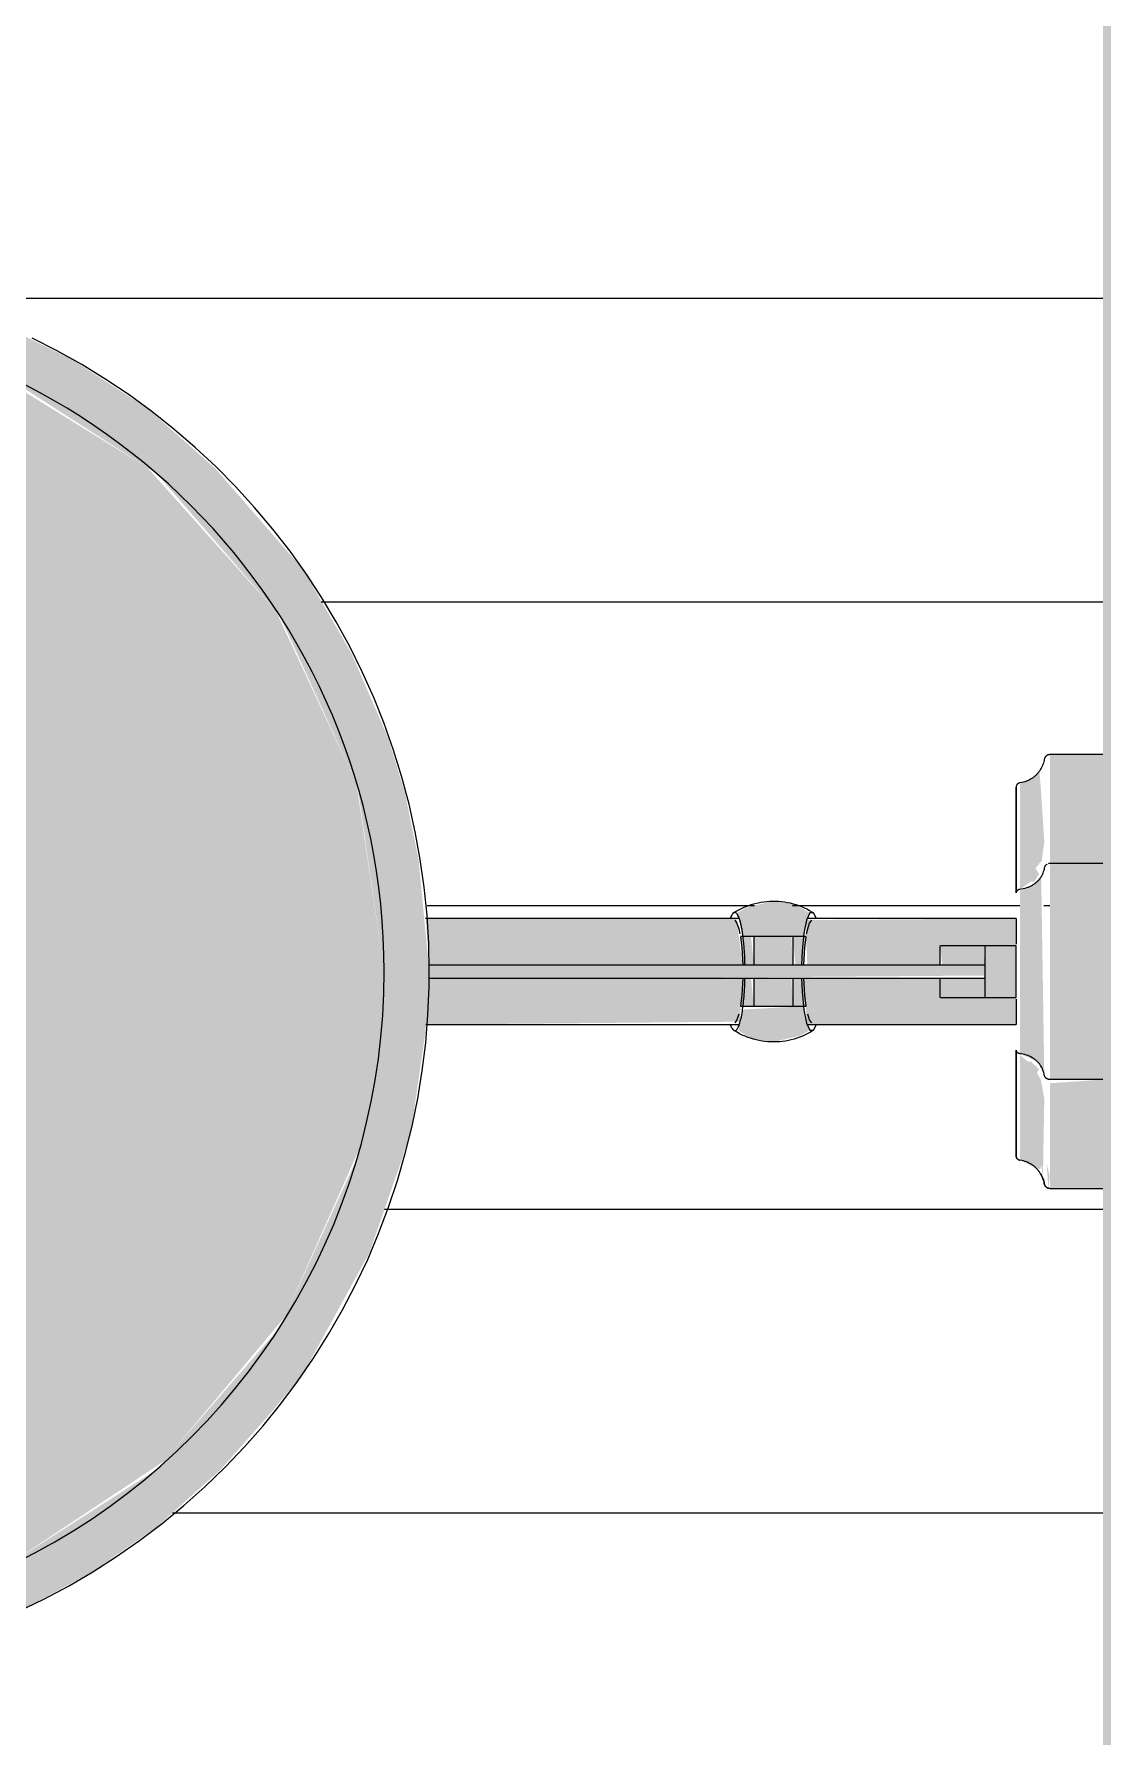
# Model space of a CAD drawing. Header units: millimetres. Extents: x -11845 to 8255, y -23120 to -3200.
# Drawn here: x -7491 to -7244.6, y -8591.6 to -8199 of the extents above; entities that cross this region are included whole.
import ezdxf

# ---------------------------------------------------------------- set-up
doc = ezdxf.new("R2010")
doc.units = ezdxf.units.MM
for name, color, linetype, lineweight in [('A-ROOF-PATT', 132, 'Continuous', 9), ('A-WALL-PATT', 111, 'Continuous', 25), ('E-LITE-EQPM', 33, 'Continuous', 9)]:
    doc.layers.add(name, color=color, linetype=linetype, lineweight=lineweight)

# ---------------------------------------------------------------- blocks, each defined once
blk = doc.blocks.new('Arandela Delta - Ligado-V11-PLANTA DE FORRO TÉRREO')
at = {"layer": 'E-LITE-EQPM'}
for points in [[(-24.9, 0), (-50, 0), (-50, -12.24), (-24.9, -12.24)], [(24.9, 0), (-24.9, 0), (-24.9, -12.24), (24.9, -12.24)], [(50, 0), (24.9, 0), (25.76, -12.24), (50, -12.24)], [(-18.94, -19.13), (-20.68, -16.67), (-20.68, -15.81), (-22.51, -14.71), (-23.85, -15.58), (-25.51, -14.09), (-29.99, -13.52), (-42.96, -14.37), (-46.26, -14.64), (-44.61, -16.25), (-43.49, -19.13), (-19.27, -19.13)], [(23.84, -13.52), (-21.95, -14.23), (-19.87, -16.3), (-18.59, -19.13), (18.94, -19.13), (20.68, -15.22), (22.7, -13.84)], [(47.75, -13.83), (29.34, -13.52), (25.04, -14.29), (23.29, -15.22), (22.51, -14.71), (20.68, -16.67), (20.89, -17.11), (19.27, -19.13), (43.49, -19.13), (45.29, -15.47), (45.54, -14.42), (44.61, -14.19)], [(49.95, -12.59), (47.19, -12.24), (44.29, -12.98)], [(6, -20), (-5.95, -20), (-5.95, -27.19), (6, -27.19)], [(6, -27.43), (6, -27.19), (-5.95, -27.43), (-5.95, -37.47), (-1.5, -37.05), (-1.5, -27.43), (1.5, -27.43), (1.5, -37.47), (6, -37.47), (6, -31.04)], [(1.5, -103.51), (0.92, -27.43), (-1.5, -27.43), (-1.5, -115.19), (1.5, -115.19), (1.5, -103.9)], [(-8.05, -69.01), (-13.01, -67.76), (-13.5, -67.52), (-15.47, -70.95), (-16.24, -75.99), (-14.75, -82.17), (-13.41, -84.44), (-8.76, -83.04), (-8.05, -82.97), (-8.05, -71.51)], [(16.24, -76), (14.79, -69.78), (13.5, -67.52), (8.81, -68.93), (8, -69.02), (8.76, -83.04), (13.65, -84.03), (15.42, -81.04)], [(1.5, -155.27), (1.5, -115.19), (-1.5, -115.19), (-1.5, -155.38), (1.5, -155.37)], [(0, -155.27), (-25.7, -157.72), (-41.35, -160.92), (-53.88, -164.76), (-73.24, -173.16), (-92.63, -184.32), (-115.88, -204.52), (-129.83, -220.23), (-141.16, -237.7), (-150.3, -256.45), (-156.83, -276.24), (-160.89, -296.7), (-162.17, -317.5), (-159.78, -344.31), (-156.58, -358.85), (-150.01, -378.12), (-146.72, -386.71), (-138.37, -402.09), (-125.67, -419.74), (-114.75, -431.69), (-101.79, -443.17), (-92.63, -450.68), (-64.85, -465.92), (-42.78, -473.6), (-36.46, -475.58), (-18.22, -478.61), (0, -479.73), (0, -477.28), (-41.35, -471.83), (-79.89, -455.87), (-112.98, -430.48), (-138.37, -397.39), (-154.33, -358.85), (-159.7, -316.91), (-154.07, -275.52), (-136.39, -235.03), (-112.98, -204.52), (-79.89, -179.13), (-41.35, -163.17), (0, -157.72)], [(162.17, -317.5), (159.78, -290.69), (156.58, -276.15), (150.01, -256.88), (146.72, -248.29), (138.37, -232.91), (128.02, -218.07), (114.75, -203.31), (101.79, -191.83), (92.63, -184.32), (64.85, -169.08), (42.78, -161.4), (36.46, -159.42), (13.65, -156.11), (0, -155.27), (0, -157.72), (41.35, -163.17), (79.89, -179.13), (114.86, -206.97), (138.37, -237.61), (154.33, -276.15), (159.78, -317.5), (154.33, -358.85), (138.37, -397.39), (112.98, -430.48), (79.89, -455.87), (41.35, -471.83), (0, -477.28), (0, -479.73), (25.7, -477.28), (41.35, -474.04), (64.85, -465.92), (74.43, -461.28), (96.43, -447.56), (116.02, -430.48), (122.6, -423.41), (129.83, -414.77), (141.18, -397.31), (150.3, -378.55), (156.83, -358.76), (160.89, -338.3), (161.52, -325.6)], [(0, -165.67), (0, -157.72), (-41.35, -163.17), (-79.89, -179.13), (-112.98, -204.52), (-138.37, -237.61), (-154.33, -276.15), (-159.78, -317.5), (-154.33, -358.85), (-138.37, -397.39), (-112.98, -430.48), (-79.89, -455.87), (-41.35, -471.83), (0, -477.28), (0, -469.33), (-42.78, -463.18), (-82.09, -445.23), (-114.75, -416.93), (-138.11, -380.57), (-150.29, -339.11), (-150.29, -295.89), (-138.11, -254.43), (-114.75, -218.07), (-82.09, -189.77), (-42.78, -171.82)], [(159.78, -317.5), (154.33, -276.15), (138.37, -237.61), (112.98, -204.52), (79.89, -179.13), (41.35, -163.17), (0, -157.72), (0, -165.67), (42.78, -171.82), (82.09, -189.77), (114.86, -218.24), (138.11, -254.43), (150.29, -295.89), (150.29, -339.11), (138.11, -380.57), (114.75, -416.93), (82.09, -445.23), (42.78, -463.18), (0, -469.33), (0, -477.28), (41.35, -471.83), (79.89, -455.87), (114.86, -428.03), (138.37, -397.39), (154.33, -358.85)], [(0, -210.4), (0, -165.67), (-43.28, -172.05), (-83.06, -190.62), (-116.11, -220.19), (-138.88, -257.03), (-150.29, -295.93), (-150.21, -339.36), (-137.61, -381.36), (-112.7, -418.71), (-79.89, -446.23), (-40.68, -463.48), (0, -469.33), (0, -374.36), (-25.75, -367.87), (-45.02, -351.7), (-55.43, -327.4), (-55.15, -304.3), (-42.89, -280.86), (-22.5, -265.78), (0, -260.64)], [(150.29, -295.89), (137.61, -253.64), (112.91, -216.48), (79.89, -188.77), (41.35, -171.61), (0, -165.67), (0, -260.64), (25.75, -267.13), (45.02, -283.3), (55.43, -307.6), (55.15, -330.7), (42.89, -354.14), (22.5, -369.22), (0, -374.36), (0, -469.33), (43.28, -462.95), (83.06, -444.38), (116.11, -414.81), (138.83, -378.12), (150.29, -339.07), (150.29, -295.93)]]:
    blk.add_hatch(color=133, dxfattribs=at).paths.add_polyline_path(points)
h = blk.add_hatch(color=133, dxfattribs=at)
h.paths.add_polyline_path([(-1.5, -62.82), (-1.5, -37.47), (-5.95, -37.47), (-5.95, -20), (-12.23, -20), (-11.87, -68.3), (-8.05, -68.42), (-1.5, -68.13), (-1.5, -62.9)])
h.paths.add_polyline_path([(-1.5, -107.4), (-1.6, -83.08), (-12.23, -84.44), (-12.23, -156.11), (-1.5, -155.27), (-1.5, -112.31)])
h = blk.add_hatch(color=133, dxfattribs=at)
h.paths.add_polyline_path([(12.23, -68.13), (12.23, -20), (6, -20), (6, -37.47), (1.5, -37.47), (1.5, -68.9), (11.87, -68.3)])
h.paths.add_polyline_path([(12.23, -156.03), (11.56, -83.62), (7.04, -83.48), (1.5, -83.07), (1.5, -155.37), (10.8, -155.94)])
h = blk.add_hatch(color=133, dxfattribs=at)
h.paths.add_polyline_path([(8, -71.51), (8, -68.42), (1.5, -69.12), (1.5, -71.51)])
h.paths.add_polyline_path([(-1.5, -68.9), (-8.05, -68.42), (-8.05, -71.51), (-1.5, -70.84), (-1.5, -69.12)])
h = blk.add_hatch(color=133, dxfattribs=at)
h.paths.add_polyline_path([(8, -71.51), (1.5, -71.81), (1.5, -80.46), (8, -80.46), (8, -71.81)])
h.paths.add_polyline_path([(-1.5, -71.51), (-8.05, -71.81), (-8.05, -80.46), (-1.5, -80.46), (-1.5, -71.81)])
h = blk.add_hatch(color=133, dxfattribs=at)
h.paths.add_polyline_path([(8, -81.11), (8, -80.46), (1.5, -81.11), (1.5, -83.07), (8, -83.55), (8, -82.38)])
h.paths.add_polyline_path([(-1.5, -80.87), (-1.5, -80.46), (-8.05, -81.11), (-8.05, -83.55), (-1.5, -82.85), (-1.5, -81.11)])
for p, q in [((-50, 0), (-50, -12.24)), ((-24.9, 0), (-24.9, -12.24)), ((24.9, 0), (24.9, -12.24)), ((50, -12.24), (50, 0)), ((-12.23, -20), (-12.23, -68.13)), ((-12.23, -20), (-6.3, -20)), ((6, -20), (-5.95, -20)), ((-5.95, -20), (-5.95, -27.19)), ((6, -27.19), (6, -20)), ((6.34, -20), (12.23, -20)), ((12.23, -68.13), (12.23, -20)), ((-5.95, -27.19), (-5.95, -37.47)), ((-5.95, -27.19), (6, -27.19)), ((-1.5, -27.22), (-1.5, -115.19)), ((1.5, -115.19), (1.5, -27.22)), ((6, -37.47), (6, -27.19)), ((-5.95, -37.61), (-1.5, -37.61)), ((1.5, -37.61), (6, -37.61)), ((-8.05, -68.42), (-8.05, -71.51)), ((8, -71.51), (8, -68.42)), ((-8.05, -71.51), (-8.05, -80.46)), ((-8.05, -71.51), (-1.5, -71.51)), ((1.5, -71.51), (8, -71.51)), ((8, -80.46), (8, -71.51)), ((-8.05, -80.46), (-8.05, -83.55)), ((-8.05, -80.46), (-1.5, -80.46)), ((1.5, -80.46), (8, -80.46)), ((8, -83.55), (8, -80.46)), ((-12.23, -83.88), (-12.23, -156.11)), ((12.23, -156.03), (12.23, -83.88)), ((-1.5, -115.19), (-1.5, -155.38)), ((1.5, -155.37), (1.5, -115.19))]:
    blk.add_line(p, q, dxfattribs=at)
at = {"layer": 'E-LITE-EQPM', "flags": 128}
for points in [[(-42.5, -20), (-41.24, -20), (-39.99, -20), (-38.75, -20), (-37.54, -20), (-36.35, -20), (-35.17, -20), (-34.02, -20), (-32.9, -20), (-31.8, -20), (-30.74, -20), (-29.7, -20), (-28.7, -20), (-27.73, -20), (-26.79, -20), (-25.9, -20), (-25.04, -20), (-24.22, -20), (-23.44, -20), (-22.71, -20), (-22.02, -20), (-21.37, -20), (-20.77, -20), (-20.22, -20), (-19.71, -20), (-19.25, -20), (-18.85, -20), (-18.49, -20), (-18.18, -20), (-18.11, -20)], [(-18.11, -20), (-18.41, -20), (-18.75, -20), (-19.15, -20), (-19.6, -20), (-20.09, -20), (-20.63, -20), (-21.22, -20), (-21.86, -20), (-22.54, -20), (-23.26, -20), (-24.03, -20), (-24.84, -20), (-25.68, -20), (-26.57, -20), (-27.5, -20), (-28.46, -20), (-29.45, -20), (-30.48, -20), (-31.54, -20), (-32.63, -20), (-33.75, -20), (-34.89, -20), (-36.06, -20), (-37.25, -20), (-38.46, -20), (-39.69, -20), (-40.93, -20), (-42.19, -20), (-42.5, -20)], [(18.11, -20), (18.41, -20), (18.75, -20), (19.15, -20), (19.6, -20), (20.09, -20), (20.63, -20), (21.22, -20), (21.86, -20), (22.54, -20), (23.26, -20), (24.03, -20), (24.84, -20), (25.68, -20), (26.57, -20), (27.5, -20), (28.46, -20), (29.45, -20), (30.48, -20), (31.54, -20), (32.63, -20), (33.75, -20), (34.89, -20), (36.06, -20), (37.25, -20), (38.46, -20), (39.69, -20), (40.93, -20), (42.19, -20), (42.5, -20)], [(42.5, -20), (41.24, -20), (39.99, -20), (38.75, -20), (37.54, -20), (36.35, -20), (35.17, -20), (34.02, -20), (32.9, -20), (31.8, -20), (30.74, -20), (29.7, -20), (28.7, -20), (27.73, -20), (26.79, -20), (25.9, -20), (25.04, -20), (24.22, -20), (23.44, -20), (22.71, -20), (22.02, -20), (21.37, -20), (20.77, -20), (20.22, -20), (19.71, -20), (19.25, -20), (18.85, -20), (18.49, -20), (18.18, -20), (18.11, -20)], [(-12.36, -66.08), (-13.5, -66.7), (-13.5, -67.52), (-11.87, -68.3), (-8.81, -68.93), (-4.69, -69.35), (-1.53, -69.48)], [(1.53, -69.48), (4.69, -69.35), (8.81, -68.93), (11.87, -68.3), (13.5, -67.52), (13.5, -66.7), (12.36, -66.08)], [(-13.53, -85.12), (-13.89, -84.54), (-14.22, -83.95), (-14.53, -83.34), (-14.82, -82.73), (-15.08, -82.1), (-15.31, -81.46), (-15.52, -80.81), (-15.7, -80.16), (-15.86, -79.5), (-15.99, -78.83), (-16.09, -78.16), (-16.17, -77.48), (-16.22, -76.8), (-16.24, -76.12), (-16.24, -75.44), (-16.2, -74.76), (-16.14, -74.09), (-16.06, -73.41), (-15.94, -72.74), (-15.8, -72.08), (-15.64, -71.42), (-15.44, -70.76), (-15.22, -70.12), (-14.98, -69.49), (-14.71, -68.86), (-14.42, -68.25), (-14.1, -67.65), (-13.76, -67.06), (-13.62, -66.85)], [(-8.71, -68.29), (-9.82, -68.05), (-11.16, -67.6), (-11.85, -67.1)], [(-1.51, -68.94), (-2.86, -68.89), (-5.55, -68.71), (-7.91, -68.43)], [(7.91, -68.43), (5.55, -68.71), (2.86, -68.89), (1.51, -68.94)], [(11.85, -67.1), (11.16, -67.6), (9.82, -68.05)], [(13.62, -66.85), (13.98, -67.43), (14.3, -68.03), (14.61, -68.64), (14.88, -69.26), (15.14, -69.89), (15.37, -70.53), (15.57, -71.18), (15.75, -71.83), (15.9, -72.5), (16.02, -73.16), (16.11, -73.84), (16.18, -74.51), (16.23, -75.19), (16.24, -75.87), (16.23, -76.55), (16.19, -77.23), (16.12, -77.91), (16.03, -78.58), (15.91, -79.25), (15.76, -79.91), (15.59, -80.57), (15.39, -81.22), (15.17, -81.86), (14.92, -82.5), (14.64, -83.12), (14.34, -83.73), (14.01, -84.33), (13.67, -84.91), (13.53, -85.12)], [(-11.85, -84.86), (-11.16, -84.37), (-9.82, -83.92), (-8.71, -83.68)], [(-7.91, -83.54), (-5.55, -83.26), (-2.86, -83.08), (-1.51, -83.03)], [(1.51, -83.03), (2.86, -83.08), (5.55, -83.26), (7.91, -83.54)], [(9.82, -83.92), (11.16, -84.37), (11.85, -84.86)], [(0, -155.27), (-6.49, -155.4), (-12.96, -155.79), (-19.42, -156.43), (-25.85, -157.34), (-32.23, -158.5), (-38.56, -159.92), (-44.83, -161.58), (-51.03, -163.5), (-57.15, -165.67), (-63.18, -168.07), (-69.1, -170.72), (-74.92, -173.6), (-80.61, -176.71), (-86.18, -180.05), (-91.6, -183.6), (-96.89, -187.37), (-102.01, -191.35), (-106.97, -195.53), (-111.77, -199.91), (-116.38, -204.47), (-120.81, -209.22), (-125.04, -214.13), (-129.07, -219.22), (-132.9, -224.46), (-136.51, -229.84), (-139.91, -235.37), (-143.08, -241.03), (-146.03, -246.82)], [(147.52, -249.99), (144.7, -244.14), (141.65, -238.41), (138.38, -232.81), (134.88, -227.35), (131.17, -222.03), (127.24, -216.86), (123.12, -211.85), (118.79, -207.01), (114.28, -202.35), (109.58, -197.87), (104.71, -193.58), (99.67, -189.5), (94.47, -185.61), (89.12, -181.94), (83.63, -178.48), (78.01, -175.25), (72.25, -172.25), (66.39, -169.47), (60.42, -166.94), (54.35, -164.64), (48.19, -162.59), (41.96, -160.79), (35.66, -159.23), (29.3, -157.93), (22.89, -156.89), (16.45, -156.1), (9.99, -155.57), (3.5, -155.3), (0, -155.27)]]:
    blk.add_lwpolyline(points, dxfattribs=at)
at = {"layer": 'E-LITE-EQPM'}
for start, end in [(90, 270), (270, 90)]:
    blk.add_arc((0, -317.5), 151.83, start, end, dxfattribs=at)
for points, knots in [([(-50, -12.24), (-50, -12.3), (-49.99, -12.42), (-49.95, -12.59), (-49.9, -12.76), (-49.82, -12.9), (-49.73, -13.03), (-49.63, -13.15), (-49.53, -13.25), (-49.41, -13.33), (-49.29, -13.4), (-49.13, -13.47), (-49, -13.51), (-48.91, -13.52)], [-1, -1, -1, -1, -0.916667, -0.833333, -0.75, -0.666667, -0.583333, -0.5, -0.416667, -0.333333, -0.25, -0.166667, 0, 0, 0, 0]), ([(-50, -12.24), (-50, -12.3), (-49.99, -12.42), (-49.95, -12.59), (-49.9, -12.76), (-49.82, -12.9), (-49.73, -13.03), (-49.63, -13.15), (-49.53, -13.25), (-49.41, -13.33), (-49.29, -13.4), (-49.13, -13.47), (-49, -13.51), (-48.91, -13.52)], [0, 0, 0, 0, 0.083333, 0.166667, 0.25, 0.333333, 0.416667, 0.5, 0.583333, 0.666667, 0.75, 0.833333, 1, 1, 1, 1]), ([(-48.91, -13.52), (-48.53, -13.59), (-47.75, -13.79), (-46.79, -14.24), (-46.06, -14.73), (-45.54, -15.16), (-45.13, -15.58), (-44.82, -15.95), (-44.53, -16.35), (-44.2, -16.88), (-43.77, -17.81), (-43.56, -18.59), (-43.49, -19.13)], [0, 0, 0, 0, 0.166667, 0.333333, 0.416667, 0.5, 0.583333, 0.625, 0.666667, 0.75, 0.833333, 1, 1, 1, 1]), ([(-24.73, -12.89), (-24.71, -12.93), (-24.65, -13.02), (-24.55, -13.14), (-24.44, -13.24), (-24.33, -13.32), (-24.21, -13.4), (-24.05, -13.47), (-23.92, -13.51), (-23.84, -13.52)], [-0.6666667, -0.6666667, -0.6666667, -0.6666667, -0.5833333, -0.5, -0.4166667, -0.3333333, -0.25, -0.1666667, 0, 0, 0, 0]), ([(-24.73, -12.89), (-24.71, -12.93), (-24.65, -13.02), (-24.55, -13.14), (-24.44, -13.24), (-24.33, -13.32), (-24.21, -13.4), (-24.05, -13.47), (-23.92, -13.51), (-23.84, -13.52)], [-0.6666667, -0.6666667, -0.6666667, -0.6666667, -0.5833333, -0.5, -0.4166667, -0.3333333, -0.25, -0.1666667, 0, 0, 0, 0]), ([(-23.84, -13.52), (-23.45, -13.59), (-22.69, -13.8), (-21.8, -14.26), (-21.13, -14.77), (-20.67, -15.21), (-20.24, -15.71), (-19.86, -16.29), (-19.53, -16.92), (-19.17, -17.84), (-19, -18.6), (-18.94, -19.13)], [-1, -1, -1, -1, -0.833333, -0.666667, -0.583333, -0.5, -0.416667, -0.333333, -0.25, -0.166667, 0, 0, 0, 0]), ([(23.84, -13.52), (23.45, -13.59), (22.69, -13.8), (21.62, -14.36), (20.81, -15.04), (20.24, -15.71), (19.73, -16.48), (19.22, -17.59), (19, -18.6), (18.94, -19.13)], [-1, -1, -1, -1, -0.833333, -0.666667, -0.5, -0.416667, -0.333333, -0.166667, 0, 0, 0, 0]), ([(24.9, -12.24), (24.9, -12.3), (24.9, -12.42), (24.86, -12.58), (24.81, -12.74), (24.73, -12.89), (24.65, -13.02), (24.55, -13.14), (24.44, -13.24), (24.33, -13.32), (24.21, -13.4), (24.05, -13.47), (23.92, -13.51), (23.84, -13.52)], [-1, -1, -1, -1, -0.916667, -0.833333, -0.75, -0.666667, -0.583333, -0.5, -0.416667, -0.333333, -0.25, -0.166667, 0, 0, 0, 0]), ([(24.9, -12.24), (24.9, -12.3), (24.9, -12.42), (24.86, -12.58), (24.81, -12.74), (24.73, -12.89), (24.65, -13.02), (24.55, -13.14), (24.44, -13.24), (24.33, -13.32), (24.21, -13.4), (24.05, -13.47), (23.92, -13.51), (23.84, -13.52)], [-1, -1, -1, -1, -0.916667, -0.833333, -0.75, -0.666667, -0.583333, -0.5, -0.416667, -0.333333, -0.25, -0.166667, 0, 0, 0, 0]), ([(48.91, -13.52), (48.53, -13.59), (47.75, -13.79), (46.79, -14.24), (46.06, -14.73), (45.54, -15.16), (45.13, -15.58), (44.82, -15.95), (44.6, -16.25), (44.4, -16.56), (44.15, -17), (43.77, -17.81), (43.56, -18.59), (43.49, -19.13)], [-1, -1, -1, -1, -0.833333, -0.666667, -0.583333, -0.5, -0.416667, -0.375, -0.333333, -0.291667, -0.25, -0.166667, 0, 0, 0, 0]), ([(50, -12.24), (50, -12.3), (49.99, -12.42), (49.95, -12.59), (49.9, -12.76), (49.82, -12.9), (49.73, -13.03), (49.63, -13.15), (49.53, -13.25), (49.41, -13.33), (49.29, -13.4), (49.13, -13.47), (49, -13.51), (48.91, -13.52)], [-1, -1, -1, -1, -0.916667, -0.833333, -0.75, -0.666667, -0.583333, -0.5, -0.416667, -0.333333, -0.25, -0.166667, 0, 0, 0, 0]), ([(48.91, -13.52), (49, -13.51), (49.13, -13.47), (49.29, -13.4), (49.41, -13.33), (49.53, -13.25), (49.63, -13.15), (49.73, -13.03), (49.82, -12.9), (49.9, -12.76), (49.94, -12.65), (49.95, -12.59)], [-1, -1, -1, -1, -0.8333333, -0.75, -0.6666667, -0.5833333, -0.5, -0.4166667, -0.3333333, -0.25, -0.1666667, -0.1666667, -0.1666667, -0.1666667]), ([(-43.49, -19.13), (-43.48, -19.22), (-43.43, -19.38), (-43.33, -19.57), (-43.21, -19.71), (-43.07, -19.82), (-42.91, -19.92), (-42.72, -19.98), (-42.57, -20), (-42.5, -20)], [-1, -1, -1, -1, -0.833333, -0.708333, -0.583333, -0.458333, -0.333333, -0.166667, 0, 0, 0, 0]), ([(-43.49, -19.13), (-43.48, -19.22), (-43.43, -19.4), (-43.31, -19.6), (-43.17, -19.75), (-43.01, -19.87), (-42.79, -19.97), (-42.61, -20), (-42.5, -20)], [0, 0, 0, 0, 0.166667, 0.333333, 0.458333, 0.583333, 0.75, 1, 1, 1, 1]), ([(-18.94, -19.13), (-18.93, -19.22), (-18.89, -19.37), (-18.81, -19.56), (-18.71, -19.71), (-18.59, -19.82), (-18.45, -19.92), (-18.29, -19.98), (-18.17, -20), (-18.11, -20)], [-1, -1, -1, -1, -0.833333, -0.708333, -0.583333, -0.458333, -0.333333, -0.166667, 0, 0, 0, 0]), ([(-18.94, -19.13), (-18.92, -19.27), (-18.86, -19.48), (-18.72, -19.69), (-18.59, -19.82), (-18.45, -19.92), (-18.29, -19.98), (-18.17, -20), (-18.11, -20)], [-1, -1, -1, -1, -0.75, -0.583333, -0.458333, -0.333333, -0.166667, 0, 0, 0, 0]), ([(18.94, -19.13), (18.92, -19.27), (18.86, -19.48), (18.72, -19.69), (18.59, -19.82), (18.45, -19.92), (18.29, -19.98), (18.17, -20), (18.11, -20)], [-1, -1, -1, -1, -0.75, -0.583333, -0.458333, -0.333333, -0.166667, 0, 0, 0, 0]), ([(18.94, -19.13), (18.93, -19.22), (18.89, -19.37), (18.81, -19.56), (18.71, -19.71), (18.59, -19.82), (18.45, -19.92), (18.29, -19.98), (18.17, -20), (18.11, -20)], [-1, -1, -1, -1, -0.833333, -0.708333, -0.583333, -0.458333, -0.333333, -0.166667, 0, 0, 0, 0]), ([(42.5, -20), (42.57, -20), (42.72, -19.98), (42.91, -19.92), (43.07, -19.82), (43.21, -19.71), (43.33, -19.57), (43.43, -19.38), (43.48, -19.22), (43.49, -19.13)], [-1, -1, -1, -1, -0.833333, -0.666667, -0.541667, -0.416667, -0.291667, -0.166667, 0, 0, 0, 0]), ([(43.49, -19.13), (43.48, -19.22), (43.43, -19.38), (43.33, -19.57), (43.21, -19.71), (43.07, -19.82), (42.91, -19.92), (42.72, -19.98), (42.57, -20), (42.5, -20)], [-1, -1, -1, -1, -0.833333, -0.708333, -0.583333, -0.458333, -0.333333, -0.166667, 0, 0, 0, 0]), ([(-1.56, -82.5), (-3.03, -82.53), (-5.35, -82.65), (-7.95, -82.92), (-9.43, -83.14), (-10.45, -83.33), (-11.36, -83.54), (-12.34, -83.83), (-13.27, -84.24), (-13.7, -84.75), (-13.54, -85.24), (-12.97, -85.6), (-12.53, -85.78), (-12.38, -85.84)], [-0.9642161, -0.9642161, -0.9642161, -0.9642161, -0.8611111, -0.7916667, -0.7569444, -0.7222222, -0.6875, -0.6527778, -0.5833333, -0.5138889, -0.4444444, -0.3888889, -0.3633339, -0.3633339, -0.3633339, -0.3633339]), ([(12.37, -85.84), (12.69, -85.72), (13.13, -85.51), (13.49, -85.22), (13.67, -84.87), (13.54, -84.47), (12.85, -84.04), (11.86, -83.67), (10.48, -83.33), (8.8, -83.03), (6.84, -82.8), (4.67, -82.62), (2.91, -82.54), (1.84, -82.51), (1.56, -82.5)], [-0.6366661, -0.6366661, -0.6366661, -0.6366661, -0.5833333, -0.5486111, -0.5138889, -0.4444444, -0.3888889, -0.3333333, -0.2777778, -0.2222222, -0.1666667, -0.1111111, -0.0555556, -0.0357839, -0.0357839, -0.0357839, -0.0357839])]:
    blk.add_open_spline(points, degree=3, knots=knots, dxfattribs=at)
for points in [[(-48.91, -13.52), (-48.53, -13.59), (-47.75, -13.79), (-46.98, -14.15), (-46.61, -14.37)], [(-24.9, -12.24), (-24.9, -12.3), (-24.9, -12.42), (-24.87, -12.53), (-24.86, -12.58)], [(-24.9, -12.24), (-24.9, -12.3), (-24.9, -12.42), (-24.87, -12.53), (-24.86, -12.58)], [(46.61, -14.37), (46.98, -14.15), (47.75, -13.79), (48.53, -13.59), (48.91, -13.52)]]:
    blk.add_open_spline(points, degree=3, dxfattribs=at)

msp = doc.modelspace()

# ---------------------------------------------------------------- hatches: boundary and pattern name
at = {"layer": 'A-ROOF-PATT'}
h = msp.add_hatch(dxfattribs=at)
h.set_pattern_fill('FP_4', color=256, style=0, pattern_type=2)
h.set_pattern_definition([(0, (-1686.634, 0), (0, -70), [])])
h.paths.add_polyline_path([(-11844.62, -23119.651), (-11244.62, -22519.451), (-11244.62, -22319.451), (-11044.42, -22319.451), (-7244.62, -18519.651), (-7244.62, -18363.151), (-7256.86, -18363.151), (-7256.149, -18263.151), (-7244.62, -18263.151), (-7244.62, -17889.651), (-7944.62, -17889.651), (-7944.62, -17643.771), (-7954.62, -17643.771), (-7954.62, -17535.53), (-7944.62, -17535.53), (-7944.62, -16489.651), (-7244.62, -16489.651), (-7244.62, -16379.651), (-7254.62, -16379.651), (-7254.62, -13979.651), (-7244.62, -13979.651), (-7244.62, -13414.151), (-7256.86, -13414.151), (-7256.149, -13314.151), (-7244.62, -13314.151), (-7244.62, -13088.651), (-7254.62, -13088.651), (-7254.62, -8690.651), (-7244.62, -8690.651), (-7244.62, -8465.151), (-7256.86, -8465.102), (-7256.86, -8365.151), (-7244.62, -8365.151), (-7244.62, -8139.651), (-7254.62, -8139.651), (-7254.62, -7789.651), (-11044.62, -3999.651), (-11244.62, -3999.651), (-11244.62, -3799.651), (-11844.62, -3199.651), (-11844.62, -22519.451)])
h.paths.add_polyline_path([(-11244.62, -19319.651), (-11244.62, -19119.651), (-11044.62, -19119.651), (-11044.62, -19319.651)])
h.paths.add_polyline_path([(-7562.12, -18475.316), (-7588.929, -18472.926), (-7606.606, -18468.779), (-7622.74, -18463.162), (-7636.955, -18456.864), (-7652.477, -18447.635), (-7664.733, -18438.511), (-7676.306, -18427.899), (-7689.85, -18412.432), (-7695.3, -18405.783), (-7710.54, -18378.003), (-7718.219, -18355.927), (-7720.631, -18346.99), (-7723.226, -18331.372), (-7723.917, -18306.901), (-7721.896, -18287.447), (-7718.664, -18271.798), (-7710.54, -18248.298), (-7700.452, -18229.364), (-7692.185, -18216.718), (-7675.009, -18197.039), (-7667.986, -18190.512), (-7653.969, -18179.8), (-7637.126, -18169.64), (-7617.796, -18161.076), (-7596.499, -18154.955), (-7579.324, -18152.084), (-7555.462, -18151.395), (-7535.311, -18153.375), (-7517.877, -18157.449), (-7501.146, -18163.274), (-7487.285, -18169.437), (-7471.485, -18178.854), (-7459.883, -18187.477), (-7447.934, -18198.403), (-7434.39, -18213.869), (-7428.94, -18220.518), (-7413.7, -18248.298), (-7406.021, -18270.374), (-7403.609, -18279.311), (-7399.766, -18300.922), (-7328.499, -18300.922), (-7329.064, -18299.739), (-7323.703, -18297.414), (-7320.624, -18296.911), (-7314.395, -18298.357), (-7312.144, -18299.652), (-7312.144, -18300.922), (-7264.62, -18300.922), (-7264.62, -18325.38), (-7312.75, -18325.38), (-7312.144, -18326.649), (-7317.534, -18328.921), (-7320.612, -18329.391), (-7326.788, -18327.9), (-7329.064, -18326.562), (-7329.064, -18325.38), (-7400.734, -18325.38), (-7402.344, -18338.855), (-7405.545, -18354.504), (-7412.035, -18373.771), (-7417.783, -18386.394), (-7428.94, -18405.783), (-7449.407, -18429.263), (-7470.412, -18446.502), (-7490.85, -18458.471), (-7506.658, -18465.225), (-7529.628, -18471.717), (-7541.444, -18474.044), (-7561.525, -18475.269)])
h.paths.add_polyline_path([(-7263.752, -18332.09), (-7261.497, -18334.269), (-7261.497, -18332.757), (-7262.241, -18332.42)])
h.paths.add_polyline_path([(-7258.448, -18360.904), (-7259.257, -18359.411), (-7260.871, -18357.758), (-7263.752, -18356.64), (-7263.752, -18294.211), (-7259.837, -18292.474), (-7258.142, -18289.314), (-7258.854, -18335.102), (-7259.329, -18335.659), (-7259.775, -18337.397), (-7258.642, -18338.91), (-7258.142, -18343.138), (-7258.258, -18357.758)])
h.paths.add_polyline_path([(-7263.752, -18294.211), (-7263.694, -18269.646), (-7260.092, -18267.865), (-7259.041, -18267.608), (-7258.233, -18268.967), (-7258.142, -18284.884), (-7258.827, -18288.025), (-7259.837, -18289.861), (-7259.328, -18290.642), (-7261.292, -18292.474), (-7261.954, -18292.474), (-7263.411, -18293.882)])
h.paths.add_polyline_path([(-11044.62, -15424.651), (-11244.62, -15424.651), (-11244.62, -15224.651), (-11044.62, -15224.651)])
h.paths.add_polyline_path([(-7562.12, -13526.316), (-7588.929, -13523.926), (-7606.606, -13519.779), (-7622.74, -13514.162), (-7636.955, -13507.864), (-7652.477, -13498.635), (-7665.114, -13489.192), (-7676.306, -13478.899), (-7689.85, -13463.432), (-7695.3, -13456.783), (-7710.54, -13429.003), (-7718.219, -13406.927), (-7720.631, -13397.99), (-7723.226, -13382.372), (-7724.347, -13364.151), (-7721.896, -13338.447), (-7718.664, -13322.798), (-7710.54, -13299.298), (-7700.452, -13280.364), (-7692.185, -13267.718), (-7675.009, -13248.039), (-7667.986, -13241.512), (-7653.969, -13230.8), (-7637.126, -13220.64), (-7617.796, -13212.076), (-7596.499, -13205.955), (-7579.324, -13203.084), (-7555.462, -13202.395), (-7535.311, -13204.375), (-7517.877, -13208.449), (-7501.146, -13214.274), (-7487.285, -13220.437), (-7471.485, -13229.854), (-7459.883, -13238.477), (-7447.934, -13249.403), (-7434.39, -13264.869), (-7428.94, -13271.518), (-7413.7, -13299.298), (-7406.021, -13321.374), (-7403.609, -13330.311), (-7399.766, -13351.922), (-7328.499, -13351.922), (-7329.064, -13350.739), (-7323.703, -13348.414), (-7320.624, -13347.911), (-7314.395, -13349.357), (-7312.144, -13350.652), (-7312.144, -13351.922), (-7264.62, -13351.922), (-7264.62, -13376.38), (-7312.75, -13376.38), (-7312.144, -13377.649), (-7317.534, -13379.921), (-7320.612, -13380.391), (-7326.788, -13378.9), (-7329.064, -13377.562), (-7329.064, -13376.38), (-7400.734, -13376.38), (-7402.344, -13389.855), (-7405.545, -13405.504), (-7412.035, -13424.771), (-7417.783, -13437.394), (-7428.94, -13456.783), (-7449.407, -13480.263), (-7470.412, -13497.502), (-7490.85, -13509.471), (-7506.658, -13516.225), (-7529.628, -13522.717), (-7541.444, -13525.044), (-7561.525, -13526.269)])
h.paths.add_polyline_path([(-7263.752, -13383.09), (-7261.497, -13385.269), (-7261.497, -13383.757), (-7262.241, -13383.42)])
h.paths.add_polyline_path([(-7258.448, -13411.904), (-7259.257, -13410.411), (-7260.871, -13408.758), (-7263.752, -13407.64), (-7263.752, -13345.211), (-7259.837, -13343.474), (-7258.142, -13340.314), (-7258.854, -13386.102), (-7259.329, -13386.659), (-7260.202, -13388), (-7258.642, -13389.91), (-7258.142, -13394.138), (-7258.258, -13408.758)])
h.paths.add_polyline_path([(-7263.752, -13345.211), (-7263.694, -13320.646), (-7260.092, -13318.865), (-7259.041, -13318.608), (-7258.233, -13319.967), (-7258.142, -13335.884), (-7258.827, -13339.025), (-7259.837, -13340.861), (-7259.328, -13341.642), (-7261.292, -13343.474), (-7261.954, -13343.474), (-7263.411, -13344.882)])
h.paths.add_polyline_path([(-11244.62, -11779.651), (-11244.62, -11579.651), (-11044.62, -11579.651), (-11044.62, -11779.651)])
h.paths.add_polyline_path([(-7562.12, -8577.316), (-7588.53, -8574.926), (-7608.091, -8570.428), (-7626.076, -8564.037), (-7646.777, -8553.174), (-7664.357, -8540.825), (-7676.306, -8529.899), (-7689.85, -8514.432), (-7695.3, -8507.783), (-7710.54, -8480.003), (-7718.219, -8457.927), (-7720.61, -8448.99), (-7723.409, -8428.803), (-7724.347, -8415.151), (-7721.896, -8388.923), (-7718.664, -8373.798), (-7710.54, -8350.298), (-7700.452, -8331.364), (-7692.052, -8318.556), (-7674.816, -8298.835), (-7668.028, -8292.548), (-7652.477, -8280.667), (-7642.008, -8274.141), (-7625.194, -8266.079), (-7602.451, -8258.263), (-7594.744, -8256.451), (-7576.666, -8253.879), (-7561.525, -8253.033), (-7530.957, -8256.321), (-7517.585, -8259.466), (-7492.322, -8269.114), (-7477.777, -8277.038), (-7460.232, -8289.477), (-7442.481, -8306.246), (-7428.94, -8322.518), (-7415.713, -8346.16), (-7412.035, -8354.53), (-7407.789, -8366.477), (-7403.63, -8381.311), (-7399.894, -8402.922), (-7328.499, -8402.922), (-7329.064, -8401.739), (-7323.589, -8399.395), (-7320.567, -8398.917), (-7314.347, -8400.385), (-7312.144, -8401.652), (-7312.144, -8402.922), (-7264.62, -8402.922), (-7264.62, -8427.38), (-7312.75, -8427.38), (-7312.411, -8428.803), (-7317.66, -8430.939), (-7320.699, -8431.378), (-7326.835, -8429.874), (-7329.064, -8428.562), (-7329.064, -8427.38), (-7400.646, -8427.38), (-7402.344, -8441.378), (-7405.576, -8456.504), (-7413.7, -8480.003), (-7423.788, -8498.938), (-7432.055, -8511.584), (-7449.142, -8531.169), (-7455.938, -8537.525), (-7471.485, -8549.448), (-7482.232, -8556.161), (-7499.046, -8564.223), (-7521.041, -8571.812), (-7529.496, -8573.85), (-7547.574, -8576.422), (-7561.525, -8577.279)])
h.paths.add_polyline_path([(-7263.752, -8434.09), (-7261.292, -8435.827), (-7261.497, -8434.757), (-7262.241, -8434.42)])
h.paths.add_polyline_path([(-7258.449, -8462.902), (-7259.258, -8461.41), (-7260.871, -8459.758), (-7263.752, -8458.64), (-7263.752, -8396.211), (-7259.837, -8394.474), (-7258.142, -8391.314), (-7258.854, -8437.102), (-7259.328, -8437.66), (-7259.837, -8439.339), (-7258.606, -8441.032), (-7258.142, -8445.138), (-7258.259, -8459.758)])
h.paths.add_polyline_path([(-7256.86, -8396.472), (-7257.602, -8394.141), (-7256.926, -8395.282)])
h.paths.add_polyline_path([(-7263.752, -8396.211), (-7263.694, -8371.646), (-7260.091, -8369.865), (-7259.04, -8369.608), (-7258.258, -8370.544), (-7258.142, -8386.884), (-7258.827, -8390.025), (-7260.202, -8391.301), (-7259.329, -8392.642), (-7260.917, -8395.282), (-7261.73, -8394.258), (-7263.411, -8395.882)])
h.paths.add_polyline_path([(-11244.62, -8134.651), (-11244.62, -7934.651), (-11044.62, -7934.651), (-11044.62, -8134.651)])
at = {"layer": 'A-WALL-PATT'}
h = msp.add_hatch(color=256, dxfattribs=at)
h.paths.add_polyline_path([(-7242.017, -19319.651), (-7064.62, -19319.651), (-7064.62, -16279.651), (-7244.62, -16279.651), (-7244.62, -19319.651)])
h.paths.add_polyline_path([(-7135.514, -14079.651), (-7064.62, -14079.651), (-7064.62, -12989.651), (-7244.62, -12989.651), (-7244.62, -14079.651)])
h.paths.add_polyline_path([(-7064.62, -8789.651), (-7064.62, -8039.651), (-7244.62, -8039.651), (-7244.62, -8789.651), (-7135.514, -8789.651)])
h.paths.add_polyline_path([(-7244.62, -5639.651), (-7064.62, -5639.651), (-7064.62, -5479.651), (-7244.62, -5479.651), (-7244.62, -5539.651)])

# ---------------------------------------------------------------- block references
at = {"layer": 'E-LITE-EQPM', "rotation": 269.9999999999997}
msp.add_blockref('Arandela Delta - Ligado-V11-PLANTA DE FORRO TÉRREO', (-7244.62, -8415.151), dxfattribs=at)

doc.saveas('drawing.dxf')
